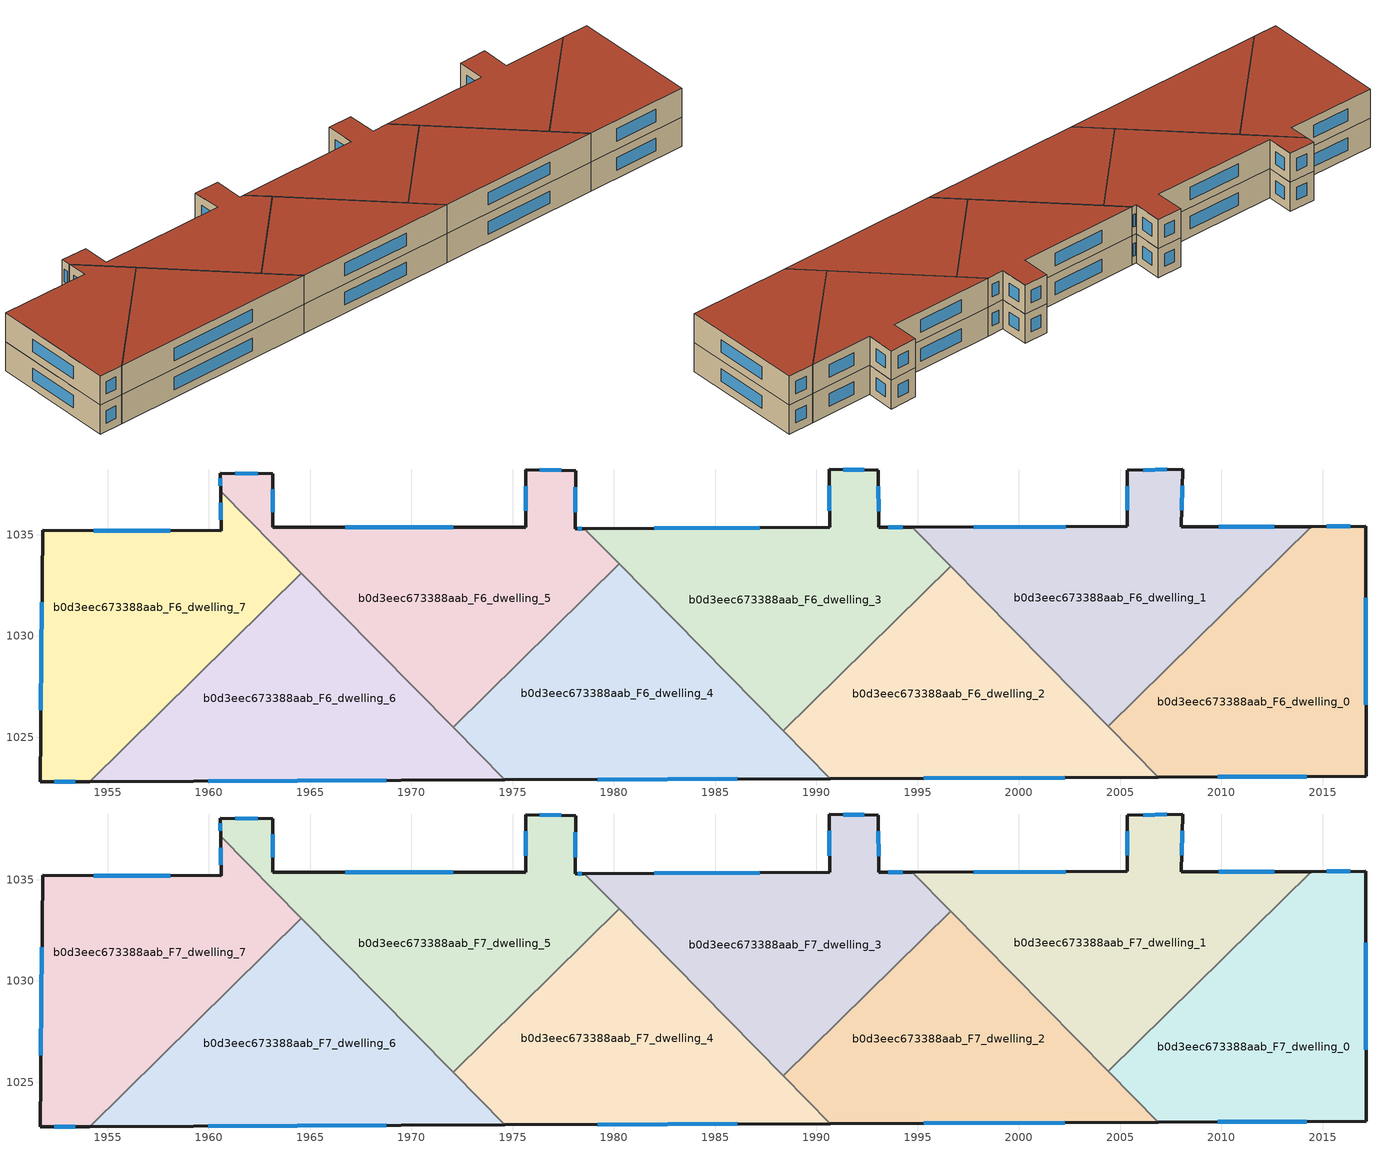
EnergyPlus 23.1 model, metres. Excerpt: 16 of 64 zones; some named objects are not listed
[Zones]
b0d3eec673388aab_F6_dwelling_0
 floor to b0d3eec673388aab_F5_dwelling_0 (EU_floor_Construction): 2017.13,1035.41 2017.15,1023.07 2006.89,1023.02 2004.41,1025.53 2014.44,1035.4 z18
 wall outside (EU_wall_Construction): 2006.89,1023.02 2017.15,1023.07 2017.13,1035.41 2014.44,1035.4 z18:21
 wall to b0d3eec673388aab_F6_dwelling_1 (EU_wall_Construction): 2014.44,1035.4 2004.41,1025.53 z18:21
 wall to b0d3eec673388aab_F6_dwelling_2 (EU_wall_Construction): 2004.41,1025.53 2006.89,1023.02 z18:21
 window (EU_Window_Construction): 2016.36,1035.41 2015.21,1035.41 / 2017.14,1026.59 2017.13,1031.88 / 2009.82,1023.03 2014.22,1023.05 z18.86:20.14
b0d3eec673388aab_F6_dwelling_1
 floor to b0d3eec673388aab_F5_dwelling_1 (EU_floor_Construction): 2014.44,1035.4 2004.41,1025.53 1994.74,1035.36 2005.35,1035.41 2005.36,1038.17 2008.09,1038.24 2008.03,1035.38 z18
 wall outside (EU_wall_Construction): 2014.44,1035.4 2008.03,1035.38 2008.09,1038.24 2005.36,1038.17 2005.35,1035.41 1994.74,1035.36 z18:21
 wall to b0d3eec673388aab_F6_dwelling_3 (EU_wall_Construction): 1994.74,1035.36 1996.63,1033.44 z18:21
 wall to b0d3eec673388aab_F6_dwelling_2 (EU_wall_Construction): 1996.63,1033.44 2004.41,1025.53 z18:21
 window (EU_Window_Construction): 2005.36,1037.38 2005.36,1036.2 / 2007.31,1038.22 2006.14,1038.19 / 2008.05,1036.2 2008.07,1037.42 / 2012.61,1035.4 2009.86,1035.39 / 2002.32,1035.4 1997.77,1035.38 z18.86:20.14
b0d3eec673388aab_F6_dwelling_2
 floor to b0d3eec673388aab_F5_dwelling_2 (EU_floor_Construction): 1996.63,1033.44 2006.89,1023.02 1990.69,1022.95 1988.37,1025.31 z18
 wall outside (EU_wall_Construction): 1990.69,1022.95 2006.89,1023.02 z18:21
 wall to b0d3eec673388aab_F6_dwelling_3 (EU_wall_Construction): 1996.63,1033.44 1988.37,1025.31 z18:21
 wall to b0d3eec673388aab_F6_dwelling_4 (EU_wall_Construction): 1988.37,1025.31 1990.69,1022.95 z18:21
 window (EU_Window_Construction): 1995.31,1022.97 2002.26,1023 z18.86:20.14
b0d3eec673388aab_F6_dwelling_3
 floor to b0d3eec673388aab_F5_dwelling_3 (EU_floor_Construction): 1994.74,1035.36 1996.63,1033.44 1988.37,1025.31 1978.54,1035.3 1990.65,1035.37 1990.64,1038.23 1993.05,1038.19 1993.09,1035.36 z18
 wall outside (EU_wall_Construction): 1994.74,1035.36 1993.09,1035.36 1993.05,1038.19 1990.64,1038.23 1990.65,1035.37 1978.54,1035.3 z18:21
 wall to b0d3eec673388aab_F6_dwelling_5 (EU_wall_Construction): 1978.54,1035.3 1980.26,1033.55 z18:21
 wall to b0d3eec673388aab_F6_dwelling_4 (EU_wall_Construction): 1980.26,1033.55 1988.37,1025.31 z18:21
 window (EU_Window_Construction): 1990.64,1037.41 1990.65,1036.19 / 1992.36,1038.2 1991.33,1038.22 / 1993.08,1036.17 1993.06,1037.38 / 1994.27,1035.36 1993.56,1035.36 / 1987.19,1035.35 1982,1035.32 z18.86:20.14
b0d3eec673388aab_F6_dwelling_4
 floor to b0d3eec673388aab_F5_dwelling_4 (EU_floor_Construction): 1980.26,1033.55 1990.69,1022.95 1974.61,1022.89 1972.05,1025.48 z18
 wall outside (EU_wall_Construction): 1974.61,1022.89 1990.69,1022.95 z18:21
 wall to b0d3eec673388aab_F6_dwelling_5 (EU_wall_Construction): 1980.26,1033.55 1972.05,1025.48 z18:21
 wall to b0d3eec673388aab_F6_dwelling_6 (EU_wall_Construction): 1972.05,1025.48 1974.61,1022.89 z18:21
 window (EU_Window_Construction): 1979.2,1022.91 1986.09,1022.93 z18.86:20.14
b0d3eec673388aab_F6_dwelling_5
 floor to b0d3eec673388aab_F5_dwelling_5 (EU_floor_Construction): 1978.11,1038.17 1978.08,1035.29 1978.54,1035.3 1980.26,1033.55 1972.05,1025.48 1960.57,1037.15 1960.56,1038.05 1963.15,1038 1963.15,1035.36 1975.65,1035.36 1975.63,1038.22 z18
 wall outside (EU_wall_Construction): 1978.54,1035.3 1978.08,1035.29 1978.11,1038.17 1975.63,1038.22 1975.65,1035.36 1963.15,1035.36 1963.15,1038 1960.56,1038.05 1960.57,1037.15 z18:21
 wall to b0d3eec673388aab_F6_dwelling_7 (EU_wall_Construction): 1960.57,1037.15 1964.56,1033.09 z18:21
 wall to b0d3eec673388aab_F6_dwelling_6 (EU_wall_Construction): 1964.56,1033.09 1972.05,1025.48 z18:21
 window (EU_Window_Construction): 1975.64,1037.4 1975.64,1036.18 / 1977.4,1038.18 1976.34,1038.2 / 1978.09,1036.11 1978.1,1037.35 / 1978.41,1035.3 1978.21,1035.29 / 1960.56,1037.79 1960.57,1037.41 / 1962.41,1038.01 1961.3,1038.03 / 1963.15,1036.11 1963.15,1037.25 / 1972.08,1035.36 1966.72,1035.36 z18.86:20.14
b0d3eec673388aab_F6_dwelling_6
 floor to b0d3eec673388aab_F5_dwelling_6 (EU_floor_Construction): 1964.56,1033.09 1974.61,1022.89 1954.1,1022.8 z18
 wall outside (EU_wall_Construction): 1954.1,1022.8 1974.61,1022.89 z18:21
 wall to b0d3eec673388aab_F6_dwelling_7 (EU_wall_Construction): 1964.56,1033.09 1954.1,1022.8 z18:21
 window (EU_Window_Construction): 1959.96,1022.82 1968.75,1022.86 z18.86:20.14
b0d3eec673388aab_F6_dwelling_7
 floor to b0d3eec673388aab_F5_dwelling_7 (EU_floor_Construction): 1960.57,1037.15 1964.56,1033.09 1954.1,1022.8 1951.65,1022.79 1951.79,1035.21 1960.59,1035.18 z18
 wall outside (EU_wall_Construction): 1960.57,1037.15 1960.59,1035.18 1951.79,1035.21 1951.65,1022.79 1954.1,1022.8 z18:21
 window (EU_Window_Construction): 1960.58,1036.59 1960.59,1035.75 / 1952.35,1022.79 1953.4,1022.8 / 1951.75,1031.66 1951.69,1026.34 / 1958.08,1035.19 1954.31,1035.2 z18.86:20.14
b0d3eec673388aab_F7_dwelling_0
 floor to b0d3eec673388aab_F6_dwelling_0 (EU_floor_Construction): 2017.13,1035.41 2017.15,1023.07 2006.89,1023.02 2004.41,1025.53 2014.44,1035.4 z21
 wall outside (EU_wall_Construction): 2006.89,1023.02 2017.15,1023.07 2017.13,1035.41 2014.44,1035.4 z21:24
 wall to b0d3eec673388aab_F7_dwelling_1 (EU_wall_Construction): 2014.44,1035.4 2004.41,1025.53 z21:24
 wall to b0d3eec673388aab_F7_dwelling_2 (EU_wall_Construction): 2004.41,1025.53 2006.89,1023.02 z21:24
 window (EU_Window_Construction): 2016.36,1035.41 2015.21,1035.41 / 2017.14,1026.59 2017.13,1031.88 / 2009.82,1023.03 2014.22,1023.05 z21.86:23.14
 roof outside (EU_roof_Construction): 2017.15,1023.07 2017.13,1035.41 2014.44,1035.4 2004.41,1025.53 2006.89,1023.02 z24
b0d3eec673388aab_F7_dwelling_1
 floor to b0d3eec673388aab_F6_dwelling_1 (EU_floor_Construction): 2014.44,1035.4 2004.41,1025.53 1994.74,1035.36 2005.35,1035.41 2005.36,1038.17 2008.09,1038.24 2008.03,1035.38 z21
 wall outside (EU_wall_Construction): 2014.44,1035.4 2008.03,1035.38 2008.09,1038.24 2005.36,1038.17 2005.35,1035.41 1994.74,1035.36 z21:24
 wall to b0d3eec673388aab_F7_dwelling_3 (EU_wall_Construction): 1994.74,1035.36 1996.63,1033.44 z21:24
 wall to b0d3eec673388aab_F7_dwelling_2 (EU_wall_Construction): 1996.63,1033.44 2004.41,1025.53 z21:24
 window (EU_Window_Construction): 2005.36,1037.38 2005.36,1036.2 / 2007.31,1038.22 2006.14,1038.19 / 2008.05,1036.2 2008.07,1037.42 / 2012.61,1035.4 2009.86,1035.39 / 2002.32,1035.4 1997.77,1035.38 z21.86:23.14
 roof outside (EU_roof_Construction): 2014.44,1035.4 2008.03,1035.38 2008.09,1038.24 2005.36,1038.17 2005.35,1035.41 1994.74,1035.36 2004.41,1025.53 z24
b0d3eec673388aab_F7_dwelling_2
 floor to b0d3eec673388aab_F6_dwelling_2 (EU_floor_Construction): 1996.63,1033.44 2006.89,1023.02 1990.69,1022.95 1988.37,1025.31 z21
 wall outside (EU_wall_Construction): 1990.69,1022.95 2006.89,1023.02 z21:24
 wall to b0d3eec673388aab_F7_dwelling_3 (EU_wall_Construction): 1996.63,1033.44 1988.37,1025.31 z21:24
 wall to b0d3eec673388aab_F7_dwelling_4 (EU_wall_Construction): 1988.37,1025.31 1990.69,1022.95 z21:24
 window (EU_Window_Construction): 1995.31,1022.97 2002.26,1023 z21.86:23.14
 roof outside (EU_roof_Construction): 2006.89,1023.02 1996.63,1033.44 1988.37,1025.31 1990.69,1022.95 z24
b0d3eec673388aab_F7_dwelling_3
 floor to b0d3eec673388aab_F6_dwelling_3 (EU_floor_Construction): 1994.74,1035.36 1996.63,1033.44 1988.37,1025.31 1978.54,1035.3 1990.65,1035.37 1990.64,1038.23 1993.05,1038.19 1993.09,1035.36 z21
 wall outside (EU_wall_Construction): 1994.74,1035.36 1993.09,1035.36 1993.05,1038.19 1990.64,1038.23 1990.65,1035.37 1978.54,1035.3 z21:24
 wall to b0d3eec673388aab_F7_dwelling_5 (EU_wall_Construction): 1978.54,1035.3 1980.26,1033.55 z21:24
 wall to b0d3eec673388aab_F7_dwelling_4 (EU_wall_Construction): 1980.26,1033.55 1988.37,1025.31 z21:24
 window (EU_Window_Construction): 1990.64,1037.41 1990.65,1036.19 / 1992.36,1038.2 1991.33,1038.22 / 1993.08,1036.17 1993.06,1037.38 / 1994.27,1035.36 1993.56,1035.36 / 1987.19,1035.35 1982,1035.32 z21.86:23.14
 roof outside (EU_roof_Construction): 1996.63,1033.44 1994.74,1035.36 1993.09,1035.36 1993.05,1038.19 1990.64,1038.23 1990.65,1035.37 1978.54,1035.3 1988.37,1025.31 z24
b0d3eec673388aab_F7_dwelling_4
 floor to b0d3eec673388aab_F6_dwelling_4 (EU_floor_Construction): 1980.26,1033.55 1990.69,1022.95 1974.61,1022.89 1972.05,1025.48 z21
 wall outside (EU_wall_Construction): 1974.61,1022.89 1990.69,1022.95 z21:24
 wall to b0d3eec673388aab_F7_dwelling_5 (EU_wall_Construction): 1980.26,1033.55 1972.05,1025.48 z21:24
 wall to b0d3eec673388aab_F7_dwelling_6 (EU_wall_Construction): 1972.05,1025.48 1974.61,1022.89 z21:24
 window (EU_Window_Construction): 1979.2,1022.91 1986.09,1022.93 z21.86:23.14
 roof outside (EU_roof_Construction): 1990.69,1022.95 1980.26,1033.55 1972.05,1025.48 1974.61,1022.89 z24
b0d3eec673388aab_F7_dwelling_5
 floor to b0d3eec673388aab_F6_dwelling_5 (EU_floor_Construction): 1978.11,1038.17 1978.08,1035.29 1978.54,1035.3 1980.26,1033.55 1972.05,1025.48 1960.57,1037.15 1960.56,1038.05 1963.15,1038 1963.15,1035.36 1975.65,1035.36 1975.63,1038.22 z21
 wall outside (EU_wall_Construction): 1978.54,1035.3 1978.08,1035.29 1978.11,1038.17 1975.63,1038.22 1975.65,1035.36 1963.15,1035.36 1963.15,1038 1960.56,1038.05 1960.57,1037.15 z21:24
 wall to b0d3eec673388aab_F7_dwelling_7 (EU_wall_Construction): 1960.57,1037.15 1964.56,1033.09 z21:24
 wall to b0d3eec673388aab_F7_dwelling_6 (EU_wall_Construction): 1964.56,1033.09 1972.05,1025.48 z21:24
 window (EU_Window_Construction): 1975.64,1037.4 1975.64,1036.18 / 1977.4,1038.18 1976.34,1038.2 / 1978.09,1036.11 1978.1,1037.35 / 1978.41,1035.3 1978.21,1035.29 / 1960.56,1037.79 1960.57,1037.41 / 1962.41,1038.01 1961.3,1038.03 / 1963.15,1036.11 1963.15,1037.25 / 1972.08,1035.36 1966.72,1035.36 z21.86:23.14
 roof outside (EU_roof_Construction): 1980.26,1033.55 1978.54,1035.3 1978.08,1035.29 1978.11,1038.17 1975.63,1038.22 1975.65,1035.36 1963.15,1035.36 1963.15,1038 1960.56,1038.05 1960.57,1037.15 1972.05,1025.48 z24
b0d3eec673388aab_F7_dwelling_6
 floor to b0d3eec673388aab_F6_dwelling_6 (EU_floor_Construction): 1964.56,1033.09 1974.61,1022.89 1954.1,1022.8 z21
 wall outside (EU_wall_Construction): 1954.1,1022.8 1974.61,1022.89 z21:24
 wall to b0d3eec673388aab_F7_dwelling_7 (EU_wall_Construction): 1964.56,1033.09 1954.1,1022.8 z21:24
 window (EU_Window_Construction): 1959.96,1022.82 1968.75,1022.86 z21.86:23.14
 roof outside (EU_roof_Construction): 1974.61,1022.89 1964.56,1033.09 1954.1,1022.8 z24
b0d3eec673388aab_F7_dwelling_7
 floor to b0d3eec673388aab_F6_dwelling_7 (EU_floor_Construction): 1960.57,1037.15 1964.56,1033.09 1954.1,1022.8 1951.65,1022.79 1951.79,1035.21 1960.59,1035.18 z21
 wall outside (EU_wall_Construction): 1960.57,1037.15 1960.59,1035.18 1951.79,1035.21 1951.65,1022.79 1954.1,1022.8 z21:24
 window (EU_Window_Construction): 1960.58,1036.59 1960.59,1035.75 / 1952.35,1022.79 1953.4,1022.8 / 1951.75,1031.66 1951.69,1026.34 / 1958.08,1035.19 1954.31,1035.2 z21.86:23.14
 roof outside (EU_roof_Construction): 1964.56,1033.09 1960.57,1037.15 1960.59,1035.18 1951.79,1035.21 1951.65,1022.79 1954.1,1022.8 z24
[Building]
EU S2 Campaign: North Axis=0; Terrain=City; Solar Distribution=FullExterior
[Site:Location]
Helsinki-Vantaa.AP: Latitude=60.317; Longitude=24.963; Time Zone=2; Elevation=54.6
[SizingPeriod:WeatherFileDays]
AnnualSizingPeriod: Begin Month=1; Begin Day of Month=1; End Month=12; End Day of Month=31; Day of Week for Start Day=Monday; Use Weather File Daylight Saving Period=No; Use Weather File Rain and Snow Indicators=No
[MATERIAL]
EU_InternalMass_Material: Roughness=MediumRough; Thickness=0.1; Conductivity=1; Density=1800; Specific Heat=900; Thermal Absorptance=0.9; Solar Absorptance=0.7; Visible Absorptance=0.7
[MATERIAL:NOMASS] Roughness=MediumRough; Thermal Absorptance=0.9; Solar Absorptance=0.7; Visible Absorptance=0.7
Name | Thermal Resistance
EU_wall_NoMass | 1.29244
EU_roof_NoMass | 2.29768
EU_floor_NoMass | 2.06791
[WINDOWMATERIAL:SIMPLEGLAZINGSYSTEM]
EU_Window_SimpleGlazing: UFactor=3.09491; Solar Heat Gain Coefficient=0.7; Visible Transmittance=0.7
[CONSTRUCTION]
EU_wall_Construction: EU_wall_NoMass
EU_roof_Construction: EU_roof_NoMass
EU_floor_Construction: EU_floor_NoMass
EU_Window_Construction: EU_Window_SimpleGlazing
EU_InternalMass_Construction: EU_InternalMass_Material
[ZONE] Type=1; Multiplier=1; Ceiling Height=autocalculate; Floor Area=autocalculate; Part of Total Floor Area=Yes
Name | Volume
b0d3eec673388aab_F6_dwelling_0; b0d3eec673388aab_F7_dwelling_0 | 314.22
b0d3eec673388aab_F6_dwelling_1; b0d3eec673388aab_F7_dwelling_1 | 314.244
b0d3eec673388aab_F6_dwelling_2; b0d3eec673388aab_F7_dwelling_2; b0d3eec673388aab_F6_dwelling_3; b0d3eec673388aab_F7_dwelling_3 | 311.717
b0d3eec673388aab_F6_dwelling_4; b0d3eec673388aab_F7_dwelling_4 | 319.599
b0d3eec673388aab_F6_dwelling_5; b0d3eec673388aab_F7_dwelling_5 | 319.595
b0d3eec673388aab_F6_dwelling_6; b0d3eec673388aab_F7_dwelling_6 | 315.207
b0d3eec673388aab_F6_dwelling_7; b0d3eec673388aab_F7_dwelling_7 | 315.176
[INTERNALMASS] Construction=EU_InternalMass_Construction
Name | Zone or ZoneList | Surface Area
b0d3eec673388aab_F6_dwelling_0_EU_InternalMass | b0d3eec673388aab_F6_dwelling_0 | 104.741
b0d3eec673388aab_F6_dwelling_1_EU_InternalMass | b0d3eec673388aab_F6_dwelling_1 | 104.746
b0d3eec673388aab_F6_dwelling_2_EU_InternalMass | b0d3eec673388aab_F6_dwelling_2 | 103.911
b0d3eec673388aab_F6_dwelling_3_EU_InternalMass | b0d3eec673388aab_F6_dwelling_3 | 103.906
b0d3eec673388aab_F6_dwelling_4_EU_InternalMass | b0d3eec673388aab_F6_dwelling_4 | 106.531
b0d3eec673388aab_F6_dwelling_5_EU_InternalMass | b0d3eec673388aab_F6_dwelling_5 | 106.531
b0d3eec673388aab_F6_dwelling_6_EU_InternalMass | b0d3eec673388aab_F6_dwelling_6 | 105.069
b0d3eec673388aab_F6_dwelling_7_EU_InternalMass | b0d3eec673388aab_F6_dwelling_7 | 105.059
b0d3eec673388aab_F7_dwelling_0_EU_InternalMass | b0d3eec673388aab_F7_dwelling_0 | 104.741
b0d3eec673388aab_F7_dwelling_1_EU_InternalMass | b0d3eec673388aab_F7_dwelling_1 | 104.746
b0d3eec673388aab_F7_dwelling_2_EU_InternalMass | b0d3eec673388aab_F7_dwelling_2 | 103.911
b0d3eec673388aab_F7_dwelling_3_EU_InternalMass | b0d3eec673388aab_F7_dwelling_3 | 103.906
b0d3eec673388aab_F7_dwelling_4_EU_InternalMass | b0d3eec673388aab_F7_dwelling_4 | 106.531
b0d3eec673388aab_F7_dwelling_5_EU_InternalMass | b0d3eec673388aab_F7_dwelling_5 | 106.531
b0d3eec673388aab_F7_dwelling_6_EU_InternalMass | b0d3eec673388aab_F7_dwelling_6 | 105.069
b0d3eec673388aab_F7_dwelling_7_EU_InternalMass | b0d3eec673388aab_F7_dwelling_7 | 105.059
[OTHEREQUIPMENT] Fuel Type=Electricity; Design Level Calculation Method=Watts/Area; Power per Zone Floor Area=1; Fraction Latent=0; Fraction Radiant=0; Fraction Lost=0; Carbon Dioxide Generation Rate=0; EndUse Subcategory=EU_Step8_InternalGains
Name | Zone or ZoneList or Space or SpaceList | Schedule
EU_Step8_InternalGain_b0d3eec673388aab_F6_dwelling_0_f000 | b0d3eec673388aab_F6_dwelling_0 | EU_Step8_GainSchedule_b0d3eec673388aab_F6_dwelling_0_f000
EU_Step8_InternalGain_b0d3eec673388aab_F6_dwelling_1_f000 | b0d3eec673388aab_F6_dwelling_1 | EU_Step8_GainSchedule_b0d3eec673388aab_F6_dwelling_1_f000
EU_Step8_InternalGain_b0d3eec673388aab_F6_dwelling_2_f000 | b0d3eec673388aab_F6_dwelling_2 | EU_Step8_GainSchedule_b0d3eec673388aab_F6_dwelling_2_f000
EU_Step8_InternalGain_b0d3eec673388aab_F6_dwelling_3_f000 | b0d3eec673388aab_F6_dwelling_3 | EU_Step8_GainSchedule_b0d3eec673388aab_F6_dwelling_3_f000
EU_Step8_InternalGain_b0d3eec673388aab_F6_dwelling_4_f000 | b0d3eec673388aab_F6_dwelling_4 | EU_Step8_GainSchedule_b0d3eec673388aab_F6_dwelling_4_f000
EU_Step8_InternalGain_b0d3eec673388aab_F6_dwelling_5_f000 | b0d3eec673388aab_F6_dwelling_5 | EU_Step8_GainSchedule_b0d3eec673388aab_F6_dwelling_5_f000
EU_Step8_InternalGain_b0d3eec673388aab_F6_dwelling_6_f000 | b0d3eec673388aab_F6_dwelling_6 | EU_Step8_GainSchedule_b0d3eec673388aab_F6_dwelling_6_f000
EU_Step8_InternalGain_b0d3eec673388aab_F6_dwelling_7_f000 | b0d3eec673388aab_F6_dwelling_7 | EU_Step8_GainSchedule_b0d3eec673388aab_F6_dwelling_7_f000
EU_Step8_InternalGain_b0d3eec673388aab_F7_dwelling_0_f000 | b0d3eec673388aab_F7_dwelling_0 | EU_Step8_GainSchedule_b0d3eec673388aab_F7_dwelling_0_f000
EU_Step8_InternalGain_b0d3eec673388aab_F7_dwelling_1_f000 | b0d3eec673388aab_F7_dwelling_1 | EU_Step8_GainSchedule_b0d3eec673388aab_F7_dwelling_1_f000
EU_Step8_InternalGain_b0d3eec673388aab_F7_dwelling_2_f000 | b0d3eec673388aab_F7_dwelling_2 | EU_Step8_GainSchedule_b0d3eec673388aab_F7_dwelling_2_f000
EU_Step8_InternalGain_b0d3eec673388aab_F7_dwelling_3_f000 | b0d3eec673388aab_F7_dwelling_3 | EU_Step8_GainSchedule_b0d3eec673388aab_F7_dwelling_3_f000
EU_Step8_InternalGain_b0d3eec673388aab_F7_dwelling_4_f000 | b0d3eec673388aab_F7_dwelling_4 | EU_Step8_GainSchedule_b0d3eec673388aab_F7_dwelling_4_f000
EU_Step8_InternalGain_b0d3eec673388aab_F7_dwelling_5_f000 | b0d3eec673388aab_F7_dwelling_5 | EU_Step8_GainSchedule_b0d3eec673388aab_F7_dwelling_5_f000
EU_Step8_InternalGain_b0d3eec673388aab_F7_dwelling_6_f000 | b0d3eec673388aab_F7_dwelling_6 | EU_Step8_GainSchedule_b0d3eec673388aab_F7_dwelling_6_f000
EU_Step8_InternalGain_b0d3eec673388aab_F7_dwelling_7_f000 | b0d3eec673388aab_F7_dwelling_7 | EU_Step8_GainSchedule_b0d3eec673388aab_F7_dwelling_7_f000
[ZONEVENTILATION:DESIGNFLOWRATE] Schedule=EU_AlwaysOn; Design Flow Rate Calculation Method=AirChanges/Hour; Air Changes per Hour=0.580295; Ventilation Type=Natural; Fan Pressure Rise=0; Fan Total Efficiency=1; Constant Term Coefficient=1; Temperature Term Coefficient=0; Velocity Term Coefficient=0; Velocity Squared Term Coefficient=0; Minimum Indoor Temperature=-100; Maximum Indoor Temperature=100; Delta Temperature=-100; Minimum Outdoor Temperature=-100; Maximum Outdoor Temperature=100; Maximum Wind Speed=40
Name | Zone or ZoneList or Space or SpaceList
EU_ConstantAir_b0d3eec673388aab_F6_dwelling_0 | b0d3eec673388aab_F6_dwelling_0
EU_ConstantAir_b0d3eec673388aab_F6_dwelling_1 | b0d3eec673388aab_F6_dwelling_1
EU_ConstantAir_b0d3eec673388aab_F6_dwelling_2 | b0d3eec673388aab_F6_dwelling_2
EU_ConstantAir_b0d3eec673388aab_F6_dwelling_3 | b0d3eec673388aab_F6_dwelling_3
EU_ConstantAir_b0d3eec673388aab_F6_dwelling_4 | b0d3eec673388aab_F6_dwelling_4
EU_ConstantAir_b0d3eec673388aab_F6_dwelling_5 | b0d3eec673388aab_F6_dwelling_5
EU_ConstantAir_b0d3eec673388aab_F6_dwelling_6 | b0d3eec673388aab_F6_dwelling_6
EU_ConstantAir_b0d3eec673388aab_F6_dwelling_7 | b0d3eec673388aab_F6_dwelling_7
EU_ConstantAir_b0d3eec673388aab_F7_dwelling_0 | b0d3eec673388aab_F7_dwelling_0
EU_ConstantAir_b0d3eec673388aab_F7_dwelling_1 | b0d3eec673388aab_F7_dwelling_1
EU_ConstantAir_b0d3eec673388aab_F7_dwelling_2 | b0d3eec673388aab_F7_dwelling_2
EU_ConstantAir_b0d3eec673388aab_F7_dwelling_3 | b0d3eec673388aab_F7_dwelling_3
EU_ConstantAir_b0d3eec673388aab_F7_dwelling_4 | b0d3eec673388aab_F7_dwelling_4
EU_ConstantAir_b0d3eec673388aab_F7_dwelling_5 | b0d3eec673388aab_F7_dwelling_5
EU_ConstantAir_b0d3eec673388aab_F7_dwelling_6 | b0d3eec673388aab_F7_dwelling_6
EU_ConstantAir_b0d3eec673388aab_F7_dwelling_7 | b0d3eec673388aab_F7_dwelling_7
[HVACTEMPLATE:ZONE:IDEALLOADSAIRSYSTEM] System Availability Schedule=EU_AlwaysOn; Maximum Heating Supply Air Temperature=50; Minimum Cooling Supply Air Temperature=13; Maximum Heating Supply Air Humidity Ratio=0.0156; Minimum Cooling Supply Air Humidity Ratio=0.0077; Heating Limit=NoLimit; Cooling Limit=NoLimit; Heating Availability Schedule=EU_AlwaysOn; Cooling Availability Schedule=EU_CoolingOff; Dehumidification Control Type=ConstantSensibleHeatRatio; Cooling Sensible Heat Ratio=0.7; Dehumidification Setpoint=60; Humidification Control Type=None; Humidification Setpoint=30; Outdoor Air Method=None; Outdoor Air Flow Rate per Person=0.00944; Outdoor Air Flow Rate per Zone Floor Area=0; Outdoor Air Flow Rate per Zone=0; Demand Controlled Ventilation Type=None; Outdoor Air Economizer Type=NoEconomizer; Heat Recovery Type=None; Sensible Heat Recovery Effectiveness=0.7; Latent Heat Recovery Effectiveness=0.65
Name | Template Thermostat
b0d3eec673388aab_F6_dwelling_0 | EU_HeatOnly_b0d3eec673388aab_F6_dwelling_0
b0d3eec673388aab_F6_dwelling_1 | EU_HeatOnly_b0d3eec673388aab_F6_dwelling_1
b0d3eec673388aab_F6_dwelling_2 | EU_HeatOnly_b0d3eec673388aab_F6_dwelling_2
b0d3eec673388aab_F6_dwelling_3 | EU_HeatOnly_b0d3eec673388aab_F6_dwelling_3
b0d3eec673388aab_F6_dwelling_4 | EU_HeatOnly_b0d3eec673388aab_F6_dwelling_4
b0d3eec673388aab_F6_dwelling_5 | EU_HeatOnly_b0d3eec673388aab_F6_dwelling_5
b0d3eec673388aab_F6_dwelling_6 | EU_HeatOnly_b0d3eec673388aab_F6_dwelling_6
b0d3eec673388aab_F6_dwelling_7 | EU_HeatOnly_b0d3eec673388aab_F6_dwelling_7
b0d3eec673388aab_F7_dwelling_0 | EU_HeatOnly_b0d3eec673388aab_F7_dwelling_0
b0d3eec673388aab_F7_dwelling_1 | EU_HeatOnly_b0d3eec673388aab_F7_dwelling_1
b0d3eec673388aab_F7_dwelling_2 | EU_HeatOnly_b0d3eec673388aab_F7_dwelling_2
b0d3eec673388aab_F7_dwelling_3 | EU_HeatOnly_b0d3eec673388aab_F7_dwelling_3
b0d3eec673388aab_F7_dwelling_4 | EU_HeatOnly_b0d3eec673388aab_F7_dwelling_4
b0d3eec673388aab_F7_dwelling_5 | EU_HeatOnly_b0d3eec673388aab_F7_dwelling_5
b0d3eec673388aab_F7_dwelling_6 | EU_HeatOnly_b0d3eec673388aab_F7_dwelling_6
b0d3eec673388aab_F7_dwelling_7 | EU_HeatOnly_b0d3eec673388aab_F7_dwelling_7
[SIZING:ZONE] Zone Cooling Design Supply Air Temperature Input Method=SupplyAirTemperature; Zone Cooling Design Supply Air Temperature=13; Zone Heating Design Supply Air Temperature Input Method=SupplyAirTemperature; Zone Heating Design Supply Air Temperature=50; Zone Cooling Design Supply Air Humidity Ratio=0.008; Zone Heating Design Supply Air Humidity Ratio=0.008; Cooling Design Air Flow Method=DesignDay; Cooling Design Air Flow Rate=0; Cooling Minimum Air Flow per Zone Floor Area=0.000762; Cooling Minimum Air Flow=0; Cooling Minimum Air Flow Fraction=0.2; Heating Design Air Flow Method=DesignDay; Heating Design Air Flow Rate=0; Heating Maximum Air Flow per Zone Floor Area=0.002032; Heating Maximum Air Flow=0.141576; Heating Maximum Air Flow Fraction=0.3; Account for Dedicated Outdoor Air System=No; Dedicated Outdoor Air System Control Strategy=NeutralSupplyAir; Dedicated Outdoor Air Low Setpoint Temperature for Design=autosize; Dedicated Outdoor Air High Setpoint Temperature for Design=autosize; Zone Load Sizing Method=Sensible Load Only No Latent Load; Zone Latent Cooling Design Supply Air Humidity Ratio Input Method=HumidityRatioDifference; Zone Cooling Design Supply Air Humidity Ratio Difference=0.005; Zone Latent Heating Design Supply Air Humidity Ratio Input Method=HumidityRatioDifference; Zone Humidification Design Supply Air Humidity Ratio Difference=0.005
b0d3eec673388aab_F6_dwelling_0; b0d3eec673388aab_F6_dwelling_1; b0d3eec673388aab_F6_dwelling_2; b0d3eec673388aab_F6_dwelling_3; b0d3eec673388aab_F6_dwelling_4; b0d3eec673388aab_F6_dwelling_5; b0d3eec673388aab_F6_dwelling_6; b0d3eec673388aab_F6_dwelling_7; b0d3eec673388aab_F7_dwelling_0; b0d3eec673388aab_F7_dwelling_1; b0d3eec673388aab_F7_dwelling_2; b0d3eec673388aab_F7_dwelling_3; b0d3eec673388aab_F7_dwelling_4; b0d3eec673388aab_F7_dwelling_5; b0d3eec673388aab_F7_dwelling_6; b0d3eec673388aab_F7_dwelling_7
[SCHEDULE:CONSTANT]
Name | Hourly Value
EU_AlwaysOn | 1
EU_CoolingOff | 0
[SCHEDULE:FILE] Column Number=1; Rows to Skip at Top=0; Number of Hours of Data=8760; Column Separator=Comma; Interpolate to Timestep=No; Minutes per Item=60; Adjust Schedule for Daylight Savings=Yes
Name | File
EU_Step8_GainSchedule_b0d3eec673388aab_F6_dwelling_0_f000 | ../../schedules/b0d3eec673388aab/b0d3eec673388aab_F6_dwelling_0_f000_gain.csv
EU_Step8_GainSchedule_b0d3eec673388aab_F6_dwelling_1_f000 | ../../schedules/b0d3eec673388aab/b0d3eec673388aab_F6_dwelling_1_f000_gain.csv
EU_Step8_GainSchedule_b0d3eec673388aab_F6_dwelling_2_f000 | ../../schedules/b0d3eec673388aab/b0d3eec673388aab_F6_dwelling_2_f000_gain.csv
EU_Step8_GainSchedule_b0d3eec673388aab_F6_dwelling_3_f000 | ../../schedules/b0d3eec673388aab/b0d3eec673388aab_F6_dwelling_3_f000_gain.csv
EU_Step8_GainSchedule_b0d3eec673388aab_F6_dwelling_4_f000 | ../../schedules/b0d3eec673388aab/b0d3eec673388aab_F6_dwelling_4_f000_gain.csv
EU_Step8_GainSchedule_b0d3eec673388aab_F6_dwelling_5_f000 | ../../schedules/b0d3eec673388aab/b0d3eec673388aab_F6_dwelling_5_f000_gain.csv
EU_Step8_GainSchedule_b0d3eec673388aab_F6_dwelling_6_f000 | ../../schedules/b0d3eec673388aab/b0d3eec673388aab_F6_dwelling_6_f000_gain.csv
EU_Step8_GainSchedule_b0d3eec673388aab_F6_dwelling_7_f000 | ../../schedules/b0d3eec673388aab/b0d3eec673388aab_F6_dwelling_7_f000_gain.csv
EU_Step8_GainSchedule_b0d3eec673388aab_F7_dwelling_0_f000 | ../../schedules/b0d3eec673388aab/b0d3eec673388aab_F7_dwelling_0_f000_gain.csv
EU_Step8_GainSchedule_b0d3eec673388aab_F7_dwelling_1_f000 | ../../schedules/b0d3eec673388aab/b0d3eec673388aab_F7_dwelling_1_f000_gain.csv
EU_Step8_GainSchedule_b0d3eec673388aab_F7_dwelling_2_f000 | ../../schedules/b0d3eec673388aab/b0d3eec673388aab_F7_dwelling_2_f000_gain.csv
EU_Step8_GainSchedule_b0d3eec673388aab_F7_dwelling_3_f000 | ../../schedules/b0d3eec673388aab/b0d3eec673388aab_F7_dwelling_3_f000_gain.csv
EU_Step8_GainSchedule_b0d3eec673388aab_F7_dwelling_4_f000 | ../../schedules/b0d3eec673388aab/b0d3eec673388aab_F7_dwelling_4_f000_gain.csv
EU_Step8_GainSchedule_b0d3eec673388aab_F7_dwelling_5_f000 | ../../schedules/b0d3eec673388aab/b0d3eec673388aab_F7_dwelling_5_f000_gain.csv
EU_Step8_GainSchedule_b0d3eec673388aab_F7_dwelling_6_f000 | ../../schedules/b0d3eec673388aab/b0d3eec673388aab_F7_dwelling_6_f000_gain.csv
EU_Step8_GainSchedule_b0d3eec673388aab_F7_dwelling_7_f000 | ../../schedules/b0d3eec673388aab/b0d3eec673388aab_F7_dwelling_7_f000_gain.csv
